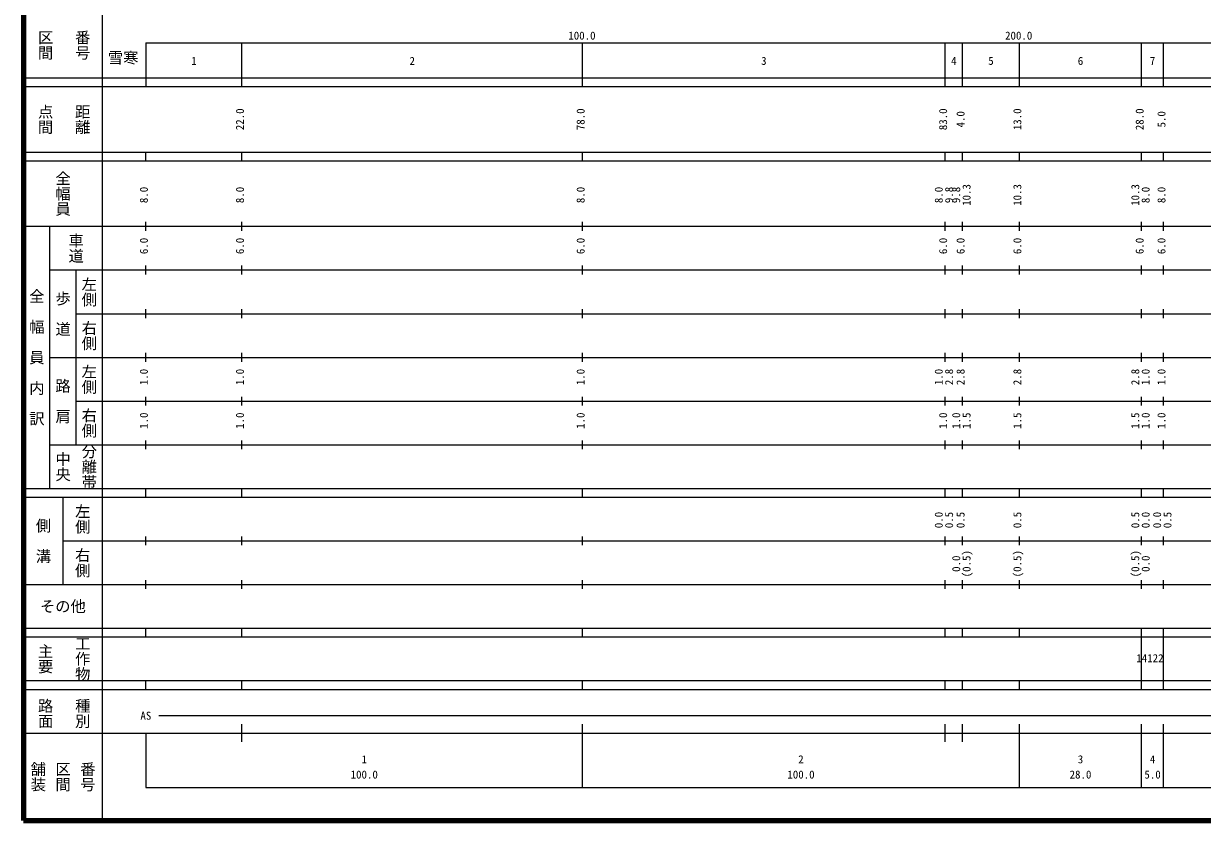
# Model space of a CAD drawing. Units: millimetres on the paper, enlarged 1000 times. Extents: x 40000 to 680000, y 20000 to 380000.
# Drawn here: x 40000 to 309915, y 20000 to 202409 of the extents above; entities that cross this region are included whole.
import ezdxf
from ezdxf.enums import TextEntityAlignment as Align

# ---------------------------------------------------------------- set-up
doc = ezdxf.new("R2010")
doc.units = ezdxf.units.MM
doc.header["$LTSCALE"] = 1000
doc.layers.add('M-TTL', color=2, linetype='Continuous', lineweight=140)
doc.layers.add('M-TTL-BAND', color=7, linetype='Continuous', lineweight=25)
doc.styles.add('@ＭＳ ゴシック', font='')
doc.styles.add('ＭＳ ゴシック', font='')
doc.styles.get('@ＭＳ ゴシック').set_extended_font_data('@MS Gothic')
doc.styles.get('ＭＳ ゴシック').set_extended_font_data('MS Gothic')

msp = doc.modelspace()

# ---------------------------------------------------------------- linework, layer by layer
at = {"layer": 'M-TTL'}
for p, q in [((40000, 380000), (40000, 20000)), ((40000, 20000), (680000, 20000))]:
    msp.add_line(p, q, dxfattribs=at)
at = {"layer": 'M-TTL-BAND'}
for p, q in [((58000, 370000), (58000, 20000)), ((68000, 198000), (579000, 198000)), ((68000, 198000), (68000, 188000)), ((90000, 188000), (90000, 198000)), ((168000, 188000), (168000, 198000)), ((251000, 188000), (251000, 198000)), ((255000, 188000), (255000, 198000)), ((268000, 188000), (268000, 198000)), ((296000, 188000), (296000, 198000)), ((301000, 188000), (301000, 198000)), ((40000, 190000), (579000, 190000)), ((40000, 188000), (579000, 188000)), ((40000, 173000), (579000, 173000)), ((68000, 171000), (68000, 173000)), ((90000, 171000), (90000, 173000)), ((168000, 171000), (168000, 173000)), ((251000, 171000), (251000, 173000)), ((255000, 171000), (255000, 173000)), ((268000, 171000), (268000, 173000)), ((296000, 171000), (296000, 173000)), ((301000, 171000), (301000, 173000)), ((40000, 171000), (579000, 171000)), ((68000, 155000), (68000, 157000)), ((90000, 155000), (90000, 157000)), ((168000, 155000), (168000, 157000)), ((251000, 155000), (251000, 157000)), ((255000, 155000), (255000, 157000)), ((268000, 155000), (268000, 157000)), ((296000, 155000), (296000, 157000)), ((301000, 155000), (301000, 157000)), ((40000, 156000), (579000, 156000)), ((46000, 96000), (46000, 156000)), ((46000, 146000), (579000, 146000)), ((52000, 146000), (52000, 106000)), ((68000, 145000), (68000, 147000)), ((90000, 145000), (90000, 147000)), ((168000, 145000), (168000, 147000)), ((251000, 145000), (251000, 147000)), ((255000, 145000), (255000, 147000)), ((268000, 145000), (268000, 147000)), ((296000, 145000), (296000, 147000)), ((301000, 145000), (301000, 147000)), ((52000, 136000), (579000, 136000)), ((68000, 135000), (68000, 137000)), ((90000, 135000), (90000, 137000)), ((168000, 135000), (168000, 137000)), ((251000, 135000), (251000, 137000)), ((255000, 135000), (255000, 137000)), ((268000, 135000), (268000, 137000)), ((296000, 135000), (296000, 137000)), ((301000, 135000), (301000, 137000)), ((68000, 125000), (68000, 127000)), ((90000, 125000), (90000, 127000)), ((168000, 125000), (168000, 127000)), ((251000, 125000), (251000, 127000)), ((255000, 125000), (255000, 127000)), ((268000, 125000), (268000, 127000)), ((296000, 125000), (296000, 127000)), ((301000, 125000), (301000, 127000)), ((46000, 126000), (579000, 126000)), ((68000, 115000), (68000, 117000)), ((90000, 115000), (90000, 117000)), ((168000, 115000), (168000, 117000)), ((251000, 115000), (251000, 117000)), ((255000, 115000), (255000, 117000)), ((268000, 115000), (268000, 117000)), ((296000, 115000), (296000, 117000)), ((301000, 115000), (301000, 117000)), ((52000, 116000), (579000, 116000)), ((46000, 106000), (579000, 106000)), ((68000, 105000), (68000, 107000)), ((90000, 105000), (90000, 107000)), ((168000, 105000), (168000, 107000)), ((251000, 105000), (251000, 107000)), ((255000, 105000), (255000, 107000)), ((268000, 105000), (268000, 107000)), ((296000, 105000), (296000, 107000)), ((301000, 105000), (301000, 107000)), ((40000, 96000), (579000, 96000)), ((68000, 94000), (68000, 96000)), ((90000, 94000), (90000, 96000)), ((168000, 94000), (168000, 96000)), ((251000, 94000), (251000, 96000)), ((255000, 94000), (255000, 96000)), ((268000, 94000), (268000, 96000)), ((296000, 94000), (296000, 96000)), ((301000, 94000), (301000, 96000)), ((40000, 94000), (579000, 94000)), ((49000, 94000), (49000, 74000)), ((49000, 84000), (579000, 84000)), ((68000, 83000), (68000, 85000)), ((90000, 83000), (90000, 85000)), ((168000, 83000), (168000, 85000)), ((251000, 83000), (251000, 85000)), ((255000, 83000), (255000, 85000)), ((268000, 83000), (268000, 85000)), ((296000, 83000), (296000, 85000)), ((301000, 83000), (301000, 85000)), ((40000, 74000), (579000, 74000)), ((68000, 73000), (68000, 75000)), ((90000, 73000), (90000, 75000)), ((168000, 73000), (168000, 75000)), ((251000, 73000), (251000, 75000)), ((255000, 73000), (255000, 75000)), ((268000, 73000), (268000, 75000)), ((296000, 73000), (296000, 75000)), ((301000, 73000), (301000, 75000)), ((40000, 64000), (579000, 64000)), ((68000, 62000), (68000, 64000)), ((90000, 62000), (90000, 64000)), ((168000, 62000), (168000, 64000)), ((251000, 62000), (251000, 64000)), ((255000, 62000), (255000, 64000)), ((268000, 62000), (268000, 64000)), ((296000, 62000), (296000, 64000)), ((301000, 62000), (301000, 64000)), ((40000, 62000), (579000, 62000)), ((296000, 52000), (296000, 62000)), ((301000, 52000), (301000, 62000)), ((40000, 52000), (579000, 52000)), ((68000, 50000), (68000, 52000)), ((90000, 50000), (90000, 52000)), ((168000, 50000), (168000, 52000)), ((251000, 50000), (251000, 52000)), ((255000, 50000), (255000, 52000)), ((268000, 50000), (268000, 52000)), ((296000, 50000), (296000, 52000)), ((301000, 50000), (301000, 52000)), ((40000, 50000), (579000, 50000)), ((71000, 44000), (561000, 44000)), ((90000, 38000), (90000, 42000)), ((168000, 27500), (168000, 42000)), ((251000, 38000), (251000, 42000)), ((255000, 38000), (255000, 42000)), ((268000, 27500), (268000, 42000)), ((296000, 27500), (296000, 42000)), ((301000, 27500), (301000, 42000)), ((40000, 40000), (579000, 40000)), ((68000, 40000), (68000, 27500)), ((68000, 27500), (579000, 27500))]:
    msp.add_line(p, q, dxfattribs=at)

# ---------------------------------------------------------------- texts
at = {"layer": 'M-TTL-BAND', "style": '@ＭＳ ゴシック'}
for s, p in [('区間', (45000, 197500)), ('番号', (53500, 197500)), ('点間', (45000, 180500)), ('距離', (53500, 180500)), ('全幅員', (49000, 163500)), ('車道', (52000, 151000)), ('左側', (55000, 141000)), ('全\u3000幅\u3000員\u3000内\u3000訳', (43000, 126000)), ('歩\u3000道', (49000, 136000)), ('右側', (55000, 131000)), ('左側', (55000, 121000)), ('路\u3000肩', (49000, 116000)), ('右側', (55000, 111000)), ('分離帯', (55000, 101000)), ('中央', (49000, 101000)), ('左側', (53500, 89000)), ('側\u3000溝', (44500, 84000)), ('右側', (53500, 79000)), ('主要', (45000, 57000)), ('工作物', (53500, 57000)), ('路面', (45000, 44500)), ('種別', (53500, 44500)), ('舗装', (43333, 30000)), ('区間', (49000, 30000)), ('番号', (54667, 30000))]:
    msp.add_text(s, height=2566, rotation=270, dxfattribs=at).set_placement(p, align=Align.MIDDLE_CENTER)
at = {"layer": 'M-TTL-BAND', "style": 'ＭＳ ゴシック'}
for s, p in [('100.0', (167844, 198195)), ('200.0', (267844, 198195)), ('1', (79000, 192405)), ('2', (129000, 192405)), ('3', (209500, 192405)), ('4', (253000, 192405)), ('5', (261500, 192405)), ('6', (282000, 192405)), ('7', (298500, 192405)), ('AS', (68000, 42500)), ('1', (118000, 32523)), ('2', (218000, 32523)), ('3', (282000, 32523)), ('4', (298500, 32523)), ('100.0', (118000, 29033)), ('100.0', (218000, 29033)), ('28.0', (282000, 29033)), ('5.0', (298500, 29033))]:
    msp.add_text(s, height=1833, dxfattribs=at).set_placement(p, align=Align.BOTTOM_CENTER)
for s, p in [('雪寒', (62810, 194585)), ('その他', (49000, 69000))]:
    msp.add_text(s, height=2566, dxfattribs=at).set_placement(p, align=Align.MIDDLE_CENTER)
for s, p in [('22.0', (91000, 180500)), ('78.0', (169000, 180500)), ('83.0', (252000, 180500)), ('4.0', (256000, 180500)), ('13.0', (269000, 180500)), ('28.0', (297000, 180500)), ('5.0', (302000, 180500)), ('8.0', (69000, 163174)), ('8.0', (91000, 163174)), ('8.0', (169000, 163174)), ('8.0', (251000, 163174)), ('9.8', (253370, 163174)), ('9.8', (255000, 163174)), ('10.3', (257370, 163174)), ('10.3', (269000, 163174)), ('10.3', (296000, 163174)), ('8.0', (298370, 163174)), ('8.0', (302000, 163174)), ('6.0', (69000, 151500)), ('6.0', (91000, 151500)), ('6.0', (169000, 151500)), ('6.0', (252000, 151500)), ('6.0', (256000, 151500)), ('6.0', (269000, 151500)), ('6.0', (297000, 151500)), ('6.0', (302000, 151500)), ('1.0', (69000, 121500)), ('1.0', (91000, 121500)), ('1.0', (169000, 121500)), ('1.0', (251000, 121500)), ('2.8', (253370, 121500)), ('2.8', (256000, 121500)), ('2.8', (269000, 121500)), ('2.8', (296000, 121500)), ('1.0', (298370, 121500)), ('1.0', (302000, 121500)), ('1.0', (69000, 111500)), ('1.0', (91000, 111500)), ('1.0', (169000, 111500)), ('1.0', (252000, 111500)), ('1.0', (255000, 111500)), ('1.5', (257370, 111500)), ('1.5', (269000, 111500)), ('1.5', (296000, 111500)), ('1.0', (298370, 111500)), ('1.0', (302000, 111500)), ('0.0', (251000, 88764)), ('0.5', (253370, 88764)), ('0.5', (256000, 88764)), ('0.5', (269000, 88764)), ('0.5', (296000, 88764)), ('0.0', (298370, 88764)), ('0.0', (301000, 88764)), ('0.5', (303370, 88764)), ('(0.5)', (257370, 78764)), ('(0.5)', (269000, 78764)), ('(0.5)', (296000, 78764)), ('0.0', (255000, 78764)), ('0.0', (298370, 78764))]:
    msp.add_text(s, height=1833, rotation=90, dxfattribs=at).set_placement(p, align=Align.BOTTOM_CENTER)
msp.add_text('14122', height=1833, dxfattribs=at).set_placement((294778, 55676), align=Align.BOTTOM_LEFT)

doc.saveas('drawing.dxf')
